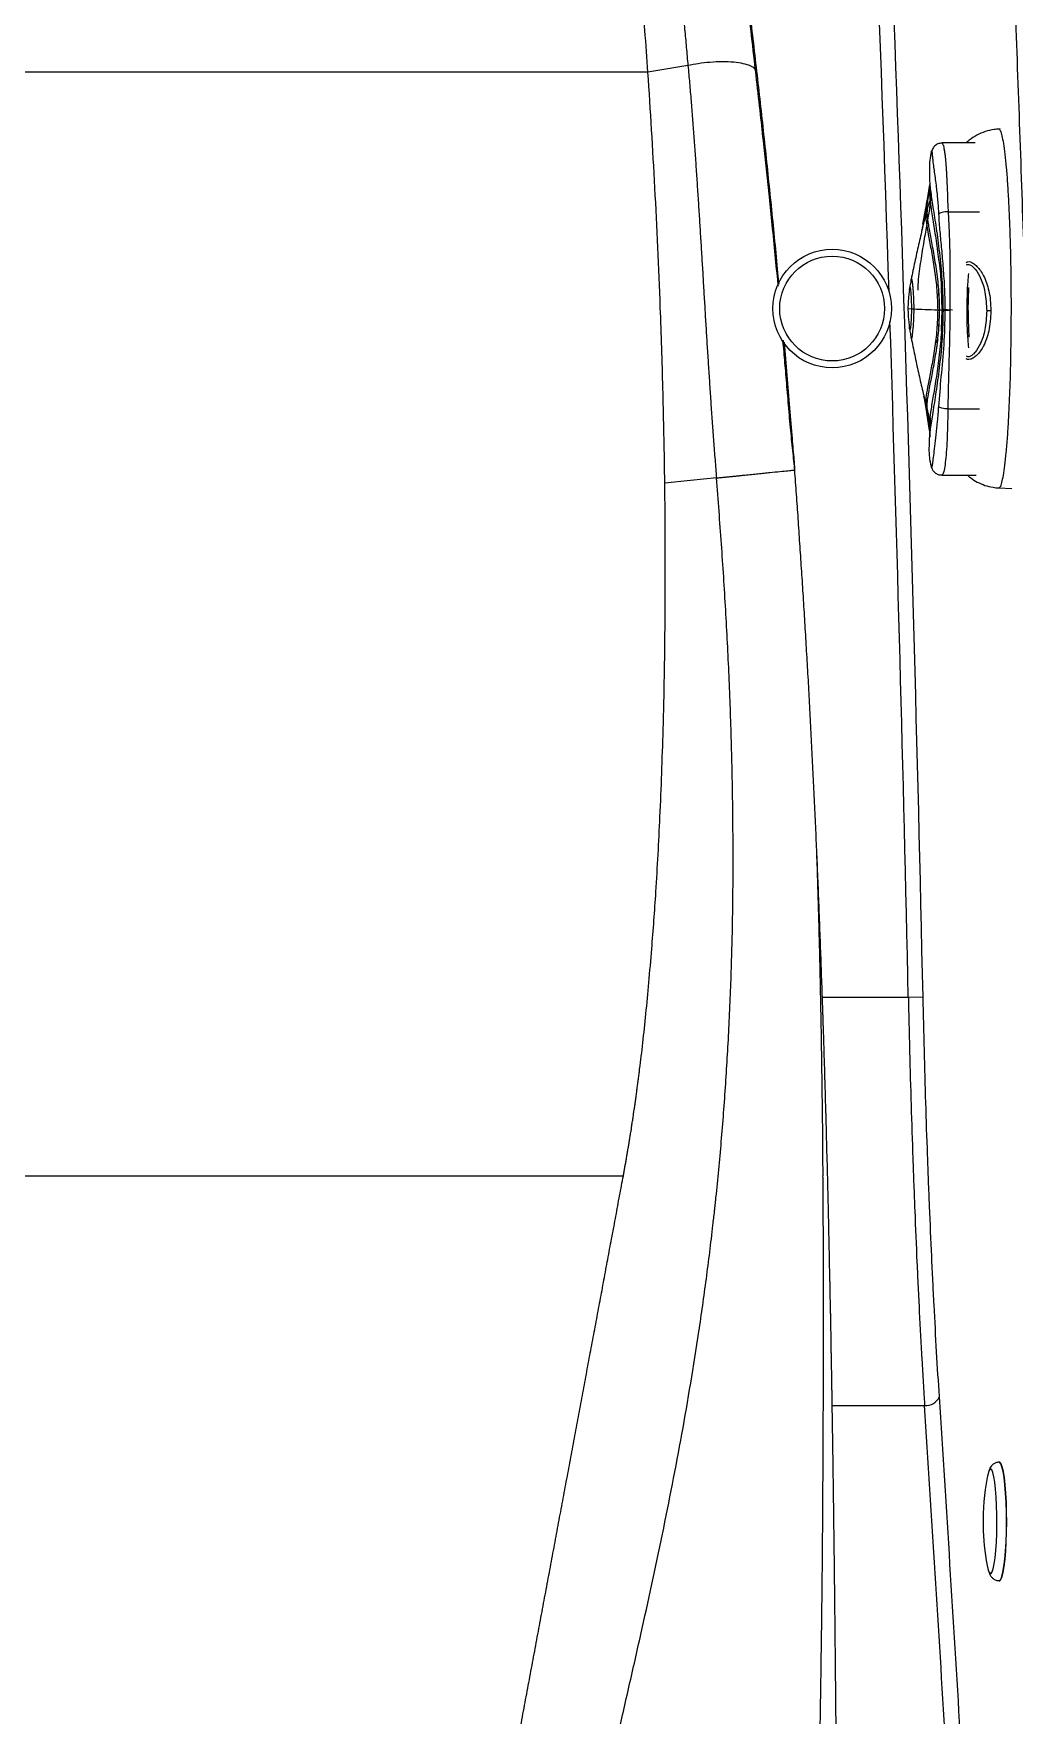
# Model space of a CAD drawing. Extents: x 527 to 611, y 788 to 934.
# Drawn here: x 596.48 to 604.76, y 851.41 to 865.59 of the extents above; entities that cross this region are included whole.
import ezdxf

# ---------------------------------------------------------------- set-up
doc = ezdxf.new("R2010")
doc.units = 0
doc.header["$MEASUREMENT"] = 0
doc.layers.add('1', color=4, linetype='Continuous')
doc.layers.add('GEOMETRY', color=3, linetype='Continuous', lineweight=25)

# ---------------------------------------------------------------- blocks, each defined once
blk = doc.blocks.new('2026_FLAIR')
at = {"layer": 'GEOMETRY'}
for p, q in [((74.937, 61.962), (74.599, 61.905)), ((77.57, 61.427), (77.559, 61.426)), ((77.361, 61.309), (77.078, 61.309)), ((76.956, 60.758), (76.947, 60.723)), ((77.132, 60.729), (77.397, 60.729)), ((77.019, 60.309), (77.021, 60.309)), ((77.052, 60.022), (77.052, 60.058)), ((77.075, 60.087), (77.081, 59.899)), ((77.081, 59.899), (77.075, 60.087)), ((77.075, 60.076), (77.076, 60.04)), ((77.076, 60.04), (77.079, 59.948)), ((77.302, 59.895), (77.307, 60.089)), ((76.796, 59.914), (76.796, 59.913)), ((76.796, 59.913), (76.822, 59.91)), ((76.822, 59.91), (76.842, 59.909)), ((77.044, 59.901), (77.058, 59.901)), ((77.058, 59.901), (77.081, 59.899)), ((77.081, 59.899), (77.075, 59.721)), ((77.076, 59.736), (77.081, 59.899)), ((77.081, 59.899), (77.089, 59.897)), ((77.105, 59.896), (77.089, 59.897)), ((77.052, 59.759), (77.052, 59.781)), ((77.075, 59.721), (77.076, 59.736)), ((77.042, 59.624), (77.034, 59.626)), ((76.945, 59.099), (76.954, 59.064)), ((77.13, 59.065), (77.396, 59.065)), ((75.838, 58.55), (75.838, 58.55)), ((77.078, 58.507), (77.368, 58.507)), ((77.559, 58.399), (77.668, 58.393)), ((76.071, 54.102), (76.796, 54.102)), ((76.796, 54.102), (76.92, 54.105)), ((76.154, 50.66), (76.933, 50.66)), ((77.565, 50.181), (77.563, 50.181)), ((77.563, 49.181), (77.565, 49.181))]:
    blk.add_line(p, q, dxfattribs=at)
at = {"layer": 'GEOMETRY', "flags": 128}
for points in [[(77.08, 59.905), (77.124, 59.903), (77.168, 59.901)], [(75.177, 58.483), (74.959, 58.461), (74.741, 58.439)], [(77.471, 50.093), (77.463, 50.062), (77.461, 50.052)], [(77.532, 49.954), (77.526, 50.011), (77.518, 50.058), (77.509, 50.093), (77.5, 50.115), (77.491, 50.123), (77.481, 50.116), (77.472, 50.096), (77.471, 50.093)], [(77.611, 49.99), (77.604, 50.052), (77.595, 50.103), (77.586, 50.142), (77.576, 50.168), (77.566, 50.18), (77.563, 50.181)], [(77.613, 49.99), (77.606, 50.052), (77.598, 50.103), (77.589, 50.142), (77.579, 50.168), (77.569, 50.18), (77.565, 50.181)], [(77.47, 49.271), (77.475, 49.256), (77.485, 49.242), (77.495, 49.241), (77.504, 49.255), (77.513, 49.282), (77.521, 49.322), (77.529, 49.374), (77.535, 49.435), (77.539, 49.505), (77.543, 49.58), (77.544, 49.658), (77.544, 49.737), (77.541, 49.814), (77.538, 49.887), (77.532, 49.954)], [(77.563, 49.181), (77.565, 49.181), (77.575, 49.191), (77.585, 49.215), (77.594, 49.252), (77.602, 49.301), (77.61, 49.362), (77.616, 49.431), (77.62, 49.508), (77.623, 49.59), (77.624, 49.674), (77.623, 49.759), (77.62, 49.841), (77.616, 49.919), (77.611, 49.99)], [(77.565, 49.181), (77.567, 49.181), (77.577, 49.191), (77.587, 49.215), (77.597, 49.252), (77.605, 49.301), (77.612, 49.362), (77.618, 49.431), (77.622, 49.508), (77.625, 49.59), (77.626, 49.674), (77.625, 49.759), (77.623, 49.841), (77.619, 49.919), (77.613, 49.99)], [(77.461, 49.31), (77.466, 49.285), (77.47, 49.271)]]:
    blk.add_lwpolyline(points, dxfattribs=at)
at = {"layer": 'GEOMETRY'}
for radius in [0.5, 0.442]:
    blk.add_circle((76.153, 59.912), radius, dxfattribs=at)
for centre, radius, start, end in [((-466.785, 42.21), 543.711, 1.88058, 2.57616), ((-466.785, 42.21), 543.835, 1.25325, 2.57616), ((-466.785, 42.21), 543.711, 1.25325, 1.85434), ((76.947, 50.779), 0.12, 263.3261, 337.8164), ((79.426, 49.681), 2, 169.3112, 181.0445), ((79.426, 49.681), 2, 181.0445, 190.6888)]:
    blk.add_arc(centre, radius, start, end, dxfattribs=at)
blk.add_ellipse((-466.785, 15.428), major_axis=(0, 545.51), ratio=0.998801, start_param=4.771821, end_param=4.777019, dxfattribs=at)
for points, knots in [([(77.846, 58.033), (77.836, 58.386), (77.825, 58.74), (77.803, 59.446), (77.792, 59.799), (77.757, 60.859), (77.683, 62.978), (77.596, 65.096), (77.47, 67.921), (77.401, 69.333), (77.253, 72.156), (77.173, 73.567), (77.088, 74.978)], [0, 0, 0, 0, 0.0625, 0.0625, 0.125, 0.125, 0.25, 0.5, 0.5, 0.75, 0.75, 1, 1, 1, 1]), ([(74.599, 61.905), (74.591, 62.023), (74.569, 62.334), (74.539, 62.719), (74.506, 63.102), (74.475, 63.455), (74.433, 63.884), (74.383, 64.359), (74.324, 64.88), (74.267, 65.343), (74.212, 65.75), (74.154, 66.159), (74.109, 66.461), (74.077, 66.662)], [0.3118286, 0.3118286, 0.3118286, 0.3118286, 0.328593, 0.3559368, 0.3676555, 0.3832805, 0.406718, 0.4301555, 0.453593, 0.484843, 0.500468, 0.516093, 0.5480144, 0.5480144, 0.5480144, 0.5480144]), ([(74.864, 66.549), (74.871, 66.509), (74.884, 66.429), (74.905, 66.3), (74.925, 66.17), (74.946, 66.04), (74.966, 65.911), (74.986, 65.781), (75.005, 65.652), (75.029, 65.496), (75.054, 65.326), (75.08, 65.154), (75.102, 65.004), (75.122, 64.866), (75.145, 64.708), (75.173, 64.51), (75.209, 64.256), (75.25, 63.955), (75.296, 63.609), (75.345, 63.235), (75.392, 62.859), (75.436, 62.505), (75.476, 62.169), (75.512, 61.854), (75.545, 61.563), (75.572, 61.313), (75.596, 61.09), (75.619, 60.873), (75.643, 60.642), (75.667, 60.399), (75.685, 60.216), (75.695, 60.118), (75.697, 60.1)], [0, 0, 0, 0, 0.051157, 0.100025, 0.143885, 0.182831, 0.216996, 0.246576, 0.271879, 0.293396, 0.323154, 0.348563, 0.369732, 0.386859, 0.404355, 0.431517, 0.464567, 0.50351, 0.54835, 0.598883, 0.648529, 0.694137, 0.735706, 0.778272, 0.815569, 0.8476, 0.87443, 0.900961, 0.930343, 0.962586, 0.99315, 1, 1, 1, 1]), ([(74.442, 66.328), (74.446, 66.301), (74.453, 66.245), (74.464, 66.16), (74.476, 66.075), (74.487, 65.989), (74.498, 65.902), (74.51, 65.814), (74.521, 65.726), (74.532, 65.636), (74.544, 65.546), (74.555, 65.455), (74.567, 65.363), (74.578, 65.271), (74.59, 65.178), (74.602, 65.083), (74.613, 64.988), (74.625, 64.892), (74.637, 64.795), (74.648, 64.698), (74.66, 64.599), (74.672, 64.5), (74.684, 64.399), (74.695, 64.298), (74.711, 64.159), (74.732, 63.981), (74.756, 63.763), (74.78, 63.541), (74.801, 63.342), (74.82, 63.168), (74.835, 63.019), (74.85, 62.869), (74.865, 62.72), (74.88, 62.57), (74.894, 62.42), (74.909, 62.268), (74.923, 62.115), (74.932, 62.013), (74.937, 61.962)], [0, 0, 0, 0, 0.020052, 0.040267, 0.060646, 0.081183, 0.10187, 0.122696, 0.143658, 0.164757, 0.185996, 0.207377, 0.228902, 0.250572, 0.27239, 0.294356, 0.316473, 0.338743, 0.361167, 0.383748, 0.406488, 0.429391, 0.452459, 0.475694, 0.4991, 0.547984, 0.597503, 0.647689, 0.698577, 0.731862, 0.765295, 0.798724, 0.832027, 0.865292, 0.898644, 0.932211, 0.966031, 1, 1, 1, 1]), ([(75.705, 60.119), (75.703, 60.14), (75.685, 60.338), (75.648, 60.714), (75.593, 61.247), (75.534, 61.782), (75.473, 62.312), (75.364, 63.203), (75.198, 64.454), (75.029, 65.528), (74.944, 66.064)], [0, 0, 0, 0, 0.010429, 0.099709, 0.189029, 0.278711, 0.368758, 0.45602, 0.728294, 1, 1, 1, 1]), ([(74.599, 61.905), (74.562, 61.905), (74.486, 61.905), (74.373, 61.905), (74.258, 61.905), (74.142, 61.905), (74.025, 61.905), (73.908, 61.905), (73.789, 61.905), (73.669, 61.905), (73.548, 61.905), (73.425, 61.905), (73.302, 61.905), (73.178, 61.905), (73.052, 61.905), (72.926, 61.905), (72.798, 61.905), (72.67, 61.905), (72.54, 61.905), (72.409, 61.905), (72.278, 61.905), (72.145, 61.905), (72.011, 61.905), (71.725, 61.905), (71.264, 61.905), (70.602, 61.905), (69.869, 61.905), (68.963, 61.905), (67.76, 61.905), (66.271, 61.905), (64.786, 61.905), (63.495, 61.905), (62.161, 61.905), (60.684, 61.905), (59.144, 61.905), (57.945, 61.905), (57.038, 61.905), (56.321, 61.905), (55.652, 61.905), (55.143, 61.905), (54.777, 61.905), (54.539, 61.905), (54.304, 61.905), (54.071, 61.905), (53.842, 61.905), (53.615, 61.905), (53.39, 61.905), (53.169, 61.905), (52.95, 61.905), (52.734, 61.905), (52.52, 61.905), (52.379, 61.905), (52.309, 61.905)], [0, 0, 0, 0, 0.005258, 0.010558, 0.015902, 0.021288, 0.026717, 0.032189, 0.037704, 0.043262, 0.048862, 0.054505, 0.060191, 0.06592, 0.071691, 0.077505, 0.083361, 0.089259, 0.0952, 0.101184, 0.107209, 0.113277, 0.119386, 0.125538, 0.152322, 0.182201, 0.215167, 0.251202, 0.303839, 0.375744, 0.448709, 0.499888, 0.545964, 0.624595, 0.694963, 0.750248, 0.784509, 0.816751, 0.84697, 0.875163, 0.886126, 0.896987, 0.907747, 0.918406, 0.928963, 0.939417, 0.94977, 0.960021, 0.970169, 0.980215, 0.990159, 1, 1, 1, 1]), ([(74.741, 58.439), (74.741, 58.477), (74.737, 58.745), (74.727, 59.24), (74.701, 60.035), (74.661, 60.926), (74.621, 61.583), (74.599, 61.905)], [0.5480144, 0.5480144, 0.5480144, 0.5480144, 0.553295, 0.584545, 0.615795, 0.66267, 0.7084056, 0.7084056, 0.7084056, 0.7084056]), ([(75.501, 61.93), (75.5, 61.932), (75.495, 61.943), (75.464, 61.961), (75.407, 61.979), (75.325, 61.991), (75.228, 61.995), (75.125, 61.99), (75.026, 61.979), (74.966, 61.967), (74.937, 61.962)], [0, 0, 0, 0, 0.034105, 0.167483, 0.309343, 0.455858, 0.602374, 0.744234, 0.877611, 1, 1, 1, 1]), ([(74.937, 61.962), (74.939, 61.937), (74.944, 61.888), (74.95, 61.814), (74.957, 61.74), (74.963, 61.665), (74.969, 61.591), (74.975, 61.516), (74.98, 61.442), (74.986, 61.367), (74.991, 61.293), (74.997, 61.218), (75.002, 61.143), (75.007, 61.068), (75.012, 60.993), (75.017, 60.918), (75.022, 60.843), (75.027, 60.767), (75.032, 60.692), (75.036, 60.617), (75.041, 60.541), (75.046, 60.466), (75.05, 60.39), (75.055, 60.315), (75.06, 60.239), (75.064, 60.163), (75.069, 60.087), (75.073, 60.011), (75.078, 59.935), (75.082, 59.859), (75.087, 59.783), (75.092, 59.707), (75.096, 59.631), (75.101, 59.555), (75.106, 59.478), (75.111, 59.402), (75.116, 59.326), (75.121, 59.249), (75.126, 59.173), (75.131, 59.096), (75.137, 59.02), (75.142, 58.943), (75.148, 58.867), (75.153, 58.79), (75.159, 58.713), (75.165, 58.637), (75.171, 58.56), (75.175, 58.509), (75.177, 58.483)], [0, 0, 0, 0, 0.021763, 0.043526, 0.065286, 0.087046, 0.108803, 0.130559, 0.152313, 0.174065, 0.195815, 0.217562, 0.239308, 0.26105, 0.282791, 0.304529, 0.326264, 0.347997, 0.369728, 0.391457, 0.413185, 0.434911, 0.456637, 0.478362, 0.500088, 0.521813, 0.543539, 0.565264, 0.586991, 0.608717, 0.630444, 0.652171, 0.673899, 0.695627, 0.717356, 0.739086, 0.760817, 0.782551, 0.804286, 0.826023, 0.847762, 0.869503, 0.891246, 0.912992, 0.93474, 0.95649, 0.978243, 1, 1, 1, 1]), ([(77.665, 59.891), (77.665, 59.957), (77.665, 60.09), (77.662, 60.285), (77.658, 60.474), (77.652, 60.653), (77.644, 60.82), (77.635, 60.971), (77.625, 61.104), (77.614, 61.217), (77.601, 61.307), (77.588, 61.374), (77.575, 61.413), (77.565, 61.43), (77.56, 61.425), (77.559, 61.425)], [0, 0, 0, 0, 0.082403, 0.164806, 0.247209, 0.329612, 0.412015, 0.494418, 0.576821, 0.659223, 0.741626, 0.824029, 0.906432, 0.988835, 1, 1, 1, 1]), ([(77.087, 61.307), (77.076, 61.307), (77.053, 61.306), (77.023, 61.29), (77.001, 61.265), (76.995, 61.245), (76.992, 61.235)], [0, 0, 0, 0, 0.248857, 0.508323, 0.762909, 1, 1, 1, 1]), ([(77.078, 61.309), (77.078, 61.309), (77.08, 61.309), (77.083, 61.306), (77.088, 61.298), (77.092, 61.285), (77.097, 61.263), (77.102, 61.232), (77.106, 61.197), (77.11, 61.163), (77.112, 61.133), (77.114, 61.107), (77.116, 61.08), (77.118, 61.05), (77.119, 61.023), (77.12, 61.004), (77.121, 60.978), (77.123, 60.937), (77.126, 60.87), (77.128, 60.8), (77.131, 60.751), (77.132, 60.729)], [0, 0, 0, 0, 0.01336, 0.072544, 0.133025, 0.187942, 0.266522, 0.347144, 0.422569, 0.478358, 0.526612, 0.567331, 0.595776, 0.641338, 0.687531, 0.702528, 0.712124, 0.780476, 0.849418, 0.934761, 1, 1, 1, 1]), ([(77.559, 61.426), (77.546, 61.425), (77.507, 61.422), (77.443, 61.407), (77.373, 61.376), (77.319, 61.342), (77.293, 61.317), (77.284, 61.309)], [0, 0, 0, 0, 0.129019, 0.380055, 0.632621, 0.882993, 1, 1, 1, 1]), ([(76.991, 61.236), (76.99, 61.231), (76.98, 61.196), (76.97, 61.11), (76.974, 61.026), (76.977, 60.966)], [0, 0, 0, 0, 0.0519726, 0.3207299, 1, 1, 1, 1]), ([(77, 61.257), (77, 61.257), (76.994, 61.25), (76.992, 61.242), (76.99, 61.233)], [0, 0, 0, 0, 0.036959, 1, 1, 1, 1]), ([(76.991, 61.236), (76.992, 61.241), (76.993, 61.247), (76.993, 61.241), (76.994, 61.241)], [0, 0, 0, 0, 0.8433696, 1, 1, 1, 1]), ([(76.994, 61.241), (76.994, 61.237), (76.996, 61.231), (76.998, 61.203), (77.001, 61.169), (77.007, 61.122), (77.015, 61.065), (77.023, 61.004), (77.031, 60.942), (77.038, 60.883), (77.043, 60.826), (77.048, 60.769), (77.05, 60.728), (77.051, 60.709)], [0, 0, 0, 0, 0.1289156, 0.2167045, 0.31746, 0.4312935, 0.535257, 0.6334733, 0.7270791, 0.7999995, 0.8666047, 0.9357323, 1, 1, 1, 1]), ([(76.976, 61.058), (76.975, 61.058), (76.973, 61.055), (76.973, 61.012), (76.978, 60.952), (76.987, 60.875), (77.006, 60.75), (77.035, 60.567), (77.062, 60.358), (77.084, 60.132), (77.087, 59.975), (77.089, 59.897)], [0, 0, 0, 0, 0.082336, 0.210103, 0.27302, 0.335754, 0.462439, 0.592724, 0.726599, 0.862845, 1, 1, 1, 1]), ([(76.878, 60.067), (76.878, 60.083), (76.881, 60.162), (76.9, 60.297), (76.926, 60.465), (76.954, 60.614), (76.976, 60.739), (76.987, 60.835), (76.986, 60.897), (76.981, 60.924), (76.976, 60.915), (76.974, 60.868), (76.984, 60.777), (77.005, 60.646), (77.031, 60.486), (77.055, 60.302), (77.072, 60.163), (77.074, 60.086), (77.075, 60.076)], [0, 0, 0, 0, 0.016338, 0.08399, 0.153716, 0.225001, 0.297031, 0.369185, 0.441055, 0.511907, 0.580969, 0.647944, 0.71361, 0.779991, 0.848351, 0.918679, 0.990303, 1, 1, 1, 1]), ([(76.919, 60.625), (76.919, 60.627), (76.93, 60.696), (76.956, 60.816), (76.97, 60.912), (76.977, 60.96)], [0, 0, 0, 0, 0.019128, 0.516336, 1, 1, 1, 1]), ([(76.979, 60.971), (76.978, 60.969), (76.978, 60.959), (76.974, 60.931), (76.967, 60.889), (76.958, 60.838), (76.946, 60.775), (76.937, 60.724), (76.931, 60.691), (76.93, 60.689)], [0, 0, 0, 0, 0.044831, 0.254923, 0.420471, 0.571872, 0.759305, 0.982839, 1, 1, 1, 1]), ([(76.941, 60.697), (76.942, 60.702), (76.952, 60.764), (76.968, 60.855), (76.979, 60.942), (76.979, 60.968), (76.979, 60.971)], [0, 0, 0, 0, 0.035553, 0.489738, 0.944676, 1, 1, 1, 1]), ([(76.948, 60.726), (76.937, 60.682), (76.916, 60.597), (76.883, 60.453), (76.85, 60.307), (76.83, 60.208), (76.82, 60.16)], [0, 0, 0, 0, 0.265724, 0.520193, 0.764339, 1, 1, 1, 1]), ([(76.947, 60.723), (76.946, 60.712), (76.942, 60.692), (76.95, 60.616), (76.969, 60.51), (76.994, 60.379), (77.019, 60.23), (77.039, 60.069), (77.042, 59.957), (77.044, 59.901)], [0, 0, 0, 0, 0.137938, 0.274035, 0.411775, 0.553993, 0.700545, 0.849813, 1, 1, 1, 1]), ([(76.956, 60.757), (76.955, 60.747), (76.951, 60.725), (76.959, 60.648), (76.979, 60.537), (77.005, 60.4), (77.031, 60.245), (77.053, 60.076), (77.056, 59.96), (77.058, 59.901)], [0, 0, 0, 0, 0.132357, 0.26929, 0.407886, 0.551018, 0.698537, 0.848803, 1, 1, 1, 1]), ([(76.958, 60.761), (76.958, 60.761), (76.957, 60.762), (76.956, 60.758), (76.956, 60.757)], [0, 0, 0, 0, 0.808676, 1, 1, 1, 1]), ([(76.984, 60.833), (76.984, 60.833), (76.983, 60.836), (76.979, 60.827), (76.97, 60.806), (76.962, 60.777), (76.957, 60.762)], [0, 0, 0, 0, 0.013596, 0.313089, 0.64371, 1, 1, 1, 1]), ([(77.132, 60.729), (77.123, 60.729), (77.105, 60.727), (77.081, 60.723), (77.061, 60.716), (77.054, 60.711), (77.051, 60.709)], [0, 0, 0, 0, 0.242967, 0.500102, 0.757182, 1, 1, 1, 1]), ([(77.132, 60.729), (77.134, 60.677), (77.14, 60.577), (77.145, 60.424), (77.146, 60.295), (77.147, 60.178), (77.147, 60.077), (77.146, 59.979), (77.146, 59.92), (77.146, 59.895)], [0, 0, 0, 0, 0.191656, 0.36945, 0.555654, 0.651855, 0.788843, 0.913317, 1, 1, 1, 1]), ([(76.93, 60.689), (76.925, 60.657), (76.917, 60.617), (76.91, 60.572), (76.908, 60.563)], [0, 0, 0, 0, 0.794202, 1, 1, 1, 1]), ([(77.051, 60.709), (77.054, 60.659), (77.061, 60.561), (77.076, 60.41), (77.09, 60.249), (77.102, 60.076), (77.104, 59.956), (77.105, 59.896)], [0, 0, 0, 0, 0.185036, 0.370733, 0.566093, 0.781093, 1, 1, 1, 1]), ([(77.285, 60.302), (77.289, 60.304), (77.3, 60.31), (77.321, 60.307), (77.347, 60.293), (77.376, 60.268), (77.405, 60.233), (77.433, 60.186), (77.457, 60.129), (77.477, 60.06), (77.49, 59.98), (77.491, 59.922), (77.492, 59.892)], [0, 0, 0, 0, 0.039861, 0.108093, 0.183872, 0.26871, 0.365475, 0.4662, 0.583751, 0.705196, 0.844312, 1, 1, 1, 1]), ([(76.82, 60.161), (76.817, 60.146), (76.812, 60.117), (76.807, 60.086), (76.805, 60.07)], [0, 0, 0, 0, 0.516953, 1, 1, 1, 1]), ([(76.82, 60.156), (76.821, 60.161), (76.822, 60.17), (76.824, 60.165), (76.826, 60.153), (76.829, 60.13), (76.834, 60.085), (76.84, 60.011), (76.841, 59.943), (76.842, 59.909)], [0, 0, 0, 0, 0.125275, 0.235115, 0.342524, 0.448425, 0.555146, 0.774506, 1, 1, 1, 1]), ([(77.286, 60.281), (77.29, 60.283), (77.299, 60.287), (77.317, 60.282), (77.339, 60.268), (77.371, 60.234), (77.412, 60.164), (77.45, 60.042), (77.454, 59.946), (77.457, 59.892)], [0, 0, 0, 0, 0.038472, 0.102003, 0.174813, 0.257501, 0.453297, 0.696133, 1, 1, 1, 1]), ([(77.303, 60.208), (77.301, 60.186), (77.291, 60.083), (77.29, 59.978), (77.29, 59.895)], [0, 0, 0, 0, 0.214142, 1, 1, 1, 1]), ([(76.805, 60.07), (76.803, 60.055), (76.799, 60.028), (76.796, 59.984), (76.793, 59.946), (76.793, 59.924), (76.793, 59.914)], [0, 0, 0, 0, 0.316429, 0.584139, 0.808617, 1, 1, 1, 1]), ([(76.805, 60.071), (76.805, 60.072), (76.807, 60.086), (76.809, 60.09), (76.811, 60.088), (76.813, 60.079), (76.815, 60.063), (76.818, 60.032), (76.821, 59.981), (76.822, 59.934), (76.822, 59.91)], [0, 0, 0, 0, 0.017519, 0.217751, 0.315971, 0.412142, 0.50704, 0.602631, 0.798748, 1, 1, 1, 1]), ([(76.793, 59.914), (76.793, 59.904), (76.793, 59.882), (76.795, 59.844), (76.799, 59.798), (76.803, 59.769), (76.805, 59.754)], [0, 0, 0, 0, 0.1835954, 0.4035428, 0.6728556, 1, 1, 1, 1]), ([(76.822, 59.91), (76.822, 59.887), (76.821, 59.84), (76.818, 59.79), (76.815, 59.76), (76.813, 59.745), (76.811, 59.736), (76.808, 59.736), (76.806, 59.74), (76.805, 59.755), (76.805, 59.756)], [0, 0, 0, 0, 0.201111, 0.39709, 0.492615, 0.587446, 0.68355, 0.781702, 0.981793, 1, 1, 1, 1]), ([(76.842, 59.909), (76.841, 59.875), (76.84, 59.808), (76.833, 59.734), (76.828, 59.691), (76.826, 59.669), (76.824, 59.658), (76.822, 59.655), (76.821, 59.664), (76.82, 59.668)], [0, 0, 0, 0, 0.231822, 0.457337, 0.567054, 0.675927, 0.786349, 0.899273, 1, 1, 1, 1]), ([(77.044, 59.901), (77.042, 59.846), (77.039, 59.734), (77.018, 59.574), (76.993, 59.427), (76.968, 59.299), (76.948, 59.196), (76.941, 59.126), (76.944, 59.109), (76.945, 59.101)], [0, 0, 0, 0, 0.152138, 0.3033438, 0.4517996, 0.5958648, 0.7353932, 0.8732585, 1, 1, 1, 1]), ([(77.058, 59.901), (77.056, 59.843), (77.052, 59.726), (77.031, 59.559), (77.004, 59.405), (76.978, 59.271), (76.957, 59.164), (76.95, 59.092), (76.953, 59.074), (76.954, 59.066)], [0, 0, 0, 0, 0.152882, 0.304822, 0.453986, 0.598713, 0.738853, 0.877312, 1, 1, 1, 1]), ([(77.089, 59.897), (77.087, 59.819), (77.084, 59.662), (77.061, 59.438), (77.033, 59.232), (77.005, 59.052), (76.985, 58.931), (76.976, 58.858), (76.971, 58.801), (76.97, 58.763), (76.973, 58.764), (76.973, 58.764)], [0, 0, 0, 0, 0.138555, 0.27619, 0.411432, 0.543047, 0.671024, 0.734398, 0.797958, 0.927028, 1, 1, 1, 1]), ([(77.08, 59.87), (77.079, 59.811), (77.075, 59.684), (77.055, 59.497), (77.03, 59.316), (77.003, 59.159), (76.982, 59.032), (76.972, 58.946), (76.974, 58.904), (76.979, 58.901), (76.985, 58.929), (76.984, 58.972), (76.983, 58.991)], [0, 0, 0, 0, 0.093062, 0.200437, 0.305871, 0.408352, 0.507867, 0.606311, 0.706717, 0.810252, 0.916469, 1, 1, 1, 1]), ([(77.105, 59.896), (77.103, 59.799), (77.098, 59.61), (77.071, 59.34), (77.057, 59.17), (77.05, 59.087)], [0, 0, 0, 0, 0.348997, 0.681232, 1, 1, 1, 1]), ([(77.146, 59.895), (77.141, 59.895), (77.132, 59.895), (77.119, 59.895), (77.109, 59.895), (77.106, 59.896), (77.105, 59.896)], [0, 0, 0, 0, 0.242182, 0.500229, 0.75815, 1, 1, 1, 1]), ([(77.146, 59.895), (77.146, 59.842), (77.145, 59.729), (77.141, 59.554), (77.136, 59.378), (77.132, 59.214), (77.13, 59.113), (77.13, 59.065)], [0, 0, 0, 0, 0.187545, 0.402096, 0.623859, 0.821517, 1, 1, 1, 1]), ([(77.492, 59.892), (77.489, 59.835), (77.484, 59.73), (77.437, 59.601), (77.387, 59.528), (77.347, 59.496), (77.32, 59.483), (77.299, 59.48), (77.288, 59.487), (77.284, 59.489)], [0, 0, 0, 0, 0.294477, 0.533037, 0.730136, 0.81528, 0.891491, 0.960136, 1, 1, 1, 1]), ([(77.457, 59.892), (77.454, 59.839), (77.449, 59.743), (77.411, 59.622), (77.37, 59.553), (77.338, 59.521), (77.316, 59.508), (77.299, 59.504), (77.289, 59.508), (77.286, 59.51)], [0, 0, 0, 0, 0.304287, 0.548013, 0.744177, 0.826317, 0.897799, 0.960018, 1, 1, 1, 1]), ([(77.29, 59.895), (77.29, 59.813), (77.29, 59.707), (77.301, 59.605), (77.303, 59.582)], [0, 0, 0, 0, 0.785727, 1, 1, 1, 1]), ([(77.29, 59.895), (77.291, 59.895), (77.294, 59.895), (77.298, 59.895), (77.301, 59.895), (77.303, 59.895), (77.304, 59.895), (77.305, 59.895), (77.304, 59.895), (77.302, 59.895), (77.302, 59.895)], [0, 0, 0, 0, 0.130778, 0.25841, 0.377853, 0.49416, 0.613073, 0.740084, 0.870843, 1, 1, 1, 1]), ([(77.31, 59.671), (77.309, 59.678), (77.304, 59.752), (77.304, 59.828), (77.304, 59.895)], [0, 0, 0, 0, 0.096646, 1, 1, 1, 1]), ([(77.492, 59.892), (77.485, 59.892), (77.471, 59.892), (77.462, 59.892), (77.457, 59.892)], [0, 0, 0, 0, 0.5, 1, 1, 1, 1]), ([(77.558, 58.399), (77.563, 58.401), (77.572, 58.404), (77.585, 58.441), (77.598, 58.502), (77.611, 58.587), (77.623, 58.695), (77.633, 58.824), (77.642, 58.972), (77.65, 59.135), (77.657, 59.312), (77.661, 59.499), (77.664, 59.693), (77.665, 59.825), (77.665, 59.891)], [0, 0, 0, 0, 0.080878, 0.164434, 0.247991, 0.331548, 0.415104, 0.498661, 0.582217, 0.665774, 0.74933, 0.832887, 0.916443, 1, 1, 1, 1]), ([(76.804, 59.758), (76.807, 59.742), (76.811, 59.71), (76.817, 59.679), (76.82, 59.664)], [0, 0, 0, 0, 0.487627, 1, 1, 1, 1]), ([(75.837, 58.561), (75.831, 58.619), (75.819, 58.741), (75.798, 58.94), (75.781, 59.149), (75.764, 59.352), (75.75, 59.518), (75.742, 59.612), (75.739, 59.645)], [0, 0, 0, 0, 0.167159, 0.347877, 0.544534, 0.737994, 0.910201, 1, 1, 1, 1]), ([(75.74, 59.643), (75.74, 59.639), (75.745, 59.588), (75.753, 59.501), (75.765, 59.378), (75.775, 59.262), (75.785, 59.15), (75.795, 59.042), (75.804, 58.938), (75.813, 58.839), (75.821, 58.743), (75.829, 58.654), (75.833, 58.602), (75.835, 58.577)], [0, 0, 0, 0, 0.003721, 0.058875, 0.121786, 0.19403, 0.276653, 0.370354, 0.475611, 0.59276, 0.722045, 0.863648, 1, 1, 1, 1]), ([(75.838, 58.55), (75.824, 58.724), (75.797, 59.084), (75.766, 59.443), (75.75, 59.628)], [0, 0, 0, 0, 0.484429, 1, 1, 1, 1]), ([(76.82, 59.664), (76.83, 59.616), (76.85, 59.517), (76.881, 59.371), (76.914, 59.228), (76.935, 59.14), (76.946, 59.096)], [0, 0, 0, 0, 0.237486, 0.482421, 0.736327, 1, 1, 1, 1]), ([(77.033, 59.638), (77.034, 59.638), (77.034, 59.64), (77.037, 59.642), (77.04, 59.644), (77.045, 59.646), (77.048, 59.646), (77.049, 59.647)], [0, 0, 0, 0, 0.082047, 0.2914488, 0.5142474, 0.7504342, 1, 1, 1, 1]), ([(76.975, 58.884), (76.968, 58.932), (76.956, 59.017), (76.936, 59.125), (76.928, 59.172)], [0, 0, 0, 0, 0.570546, 1, 1, 1, 1]), ([(76.978, 58.838), (76.978, 58.85), (76.978, 58.885), (76.97, 58.964), (76.957, 59.042), (76.953, 59.069)], [0, 0, 0, 0, 0.237651, 0.732915, 1, 1, 1, 1]), ([(76.954, 59.066), (76.954, 59.064), (76.955, 59.06), (76.955, 59.061), (76.955, 59.061)], [0, 0, 0, 0, 0.6622847, 1, 1, 1, 1]), ([(76.955, 59.06), (76.957, 59.054), (76.959, 59.044), (76.962, 59.028), (76.965, 59.013), (76.969, 58.995), (76.972, 58.977), (76.975, 58.966), (76.977, 58.966), (76.977, 58.966)], [0, 0, 0, 0, 0.080653, 0.155964, 0.231166, 0.311912, 0.507764, 0.770492, 1, 1, 1, 1]), ([(77.05, 59.087), (77.047, 59.044), (77.04, 58.958), (77.029, 58.845), (77.017, 58.747), (77.007, 58.668), (77, 58.611), (76.996, 58.577), (76.993, 58.574), (76.992, 58.573)], [0, 0, 0, 0, 0.145473, 0.291232, 0.437541, 0.584609, 0.731677, 0.877978, 1, 1, 1, 1]), ([(77.13, 59.065), (77.121, 59.065), (77.103, 59.066), (77.079, 59.07), (77.06, 59.078), (77.053, 59.084), (77.05, 59.087)], [0, 0, 0, 0, 0.244901, 0.502443, 0.760722, 1, 1, 1, 1]), ([(77.13, 59.065), (77.129, 59.019), (77.127, 58.927), (77.123, 58.803), (77.116, 58.696), (77.108, 58.608), (77.098, 58.547), (77.089, 58.514), (77.083, 58.512), (77.081, 58.512)], [0, 0, 0, 0, 0.151851, 0.304526, 0.458027, 0.612356, 0.772348, 0.929757, 1, 1, 1, 1]), ([(76.974, 58.895), (76.974, 58.895), (76.976, 58.877), (76.978, 58.85), (76.979, 58.838), (76.979, 58.832)], [0, 0, 0, 0, 0.00024, 0.508949, 1, 1, 1, 1]), ([(76.974, 58.837), (76.971, 58.783), (76.967, 58.706), (76.977, 58.622), (76.987, 58.588), (76.989, 58.581)], [0, 0, 0, 0, 0.669639, 0.936601, 1, 1, 1, 1]), ([(73.384, 42.723), (73.387, 42.746), (73.392, 42.791), (73.404, 42.882), (73.424, 43.042), (73.466, 43.362), (73.533, 43.823), (73.621, 44.374), (73.716, 44.919), (73.817, 45.451), (73.922, 45.967), (74.028, 46.465), (74.134, 46.945), (74.239, 47.409), (74.342, 47.859), (74.442, 48.297), (74.572, 48.87), (74.724, 49.573), (74.889, 50.415), (75.009, 51.133), (75.093, 51.725), (75.133, 52.046), (75.154, 52.239), (75.16, 52.287), (75.164, 52.321), (75.165, 52.337), (75.166, 52.347), (75.167, 52.354), (75.168, 52.362), (75.169, 52.371), (75.171, 52.388), (75.18, 52.481), (75.205, 52.725), (75.239, 53.124), (75.272, 53.617), (75.297, 54.123), (75.313, 54.642), (75.319, 55.172), (75.316, 55.712), (75.305, 56.26), (75.285, 56.813), (75.256, 57.37), (75.221, 57.927), (75.192, 58.298), (75.177, 58.483)], [0, 0, 0, 0, 0.003906, 0.007812, 0.015625, 0.03125, 0.0625, 0.09375, 0.125, 0.15625, 0.1875, 0.21875, 0.25, 0.28125, 0.3125, 0.34375, 0.375, 0.4375, 0.5, 0.5625, 0.59375, 0.625, 0.628906, 0.632812, 0.634766, 0.635742, 0.63623, 0.636719, 0.637207, 0.637695, 0.638672, 0.640625, 0.65625, 0.6875, 0.71875, 0.75, 0.78125, 0.8125, 0.84375, 0.875, 0.90625, 0.9375, 0.96875, 1, 1, 1, 1]), ([(75.177, 58.483), (75.182, 58.483), (75.191, 58.484), (75.205, 58.486), (75.219, 58.487), (75.234, 58.489), (75.248, 58.49), (75.262, 58.492), (75.276, 58.493), (75.29, 58.495), (75.305, 58.496), (75.319, 58.497), (75.333, 58.499), (75.347, 58.5), (75.361, 58.502), (75.375, 58.503), (75.389, 58.505), (75.403, 58.506), (75.431, 58.509), (75.473, 58.513), (75.528, 58.519), (75.58, 58.524), (75.645, 58.531), (75.717, 58.538), (75.773, 58.544), (75.805, 58.547), (75.818, 58.548), (75.824, 58.549), (75.827, 58.549), (75.831, 58.55), (75.834, 58.55), (75.837, 58.55), (75.837, 58.55), (75.838, 58.55)], [0, 0, 0, 0, 0.015561, 0.031049, 0.046469, 0.061827, 0.077129, 0.092374, 0.107559, 0.122681, 0.137737, 0.152729, 0.167662, 0.182541, 0.19737, 0.212153, 0.226896, 0.241604, 0.256281, 0.31663, 0.377205, 0.438292, 0.499903, 0.619881, 0.743336, 0.806546, 0.868633, 0.877156, 0.890872, 0.909847, 0.934197, 0.96413, 1, 1, 1, 1]), ([(75.835, 58.577), (75.836, 58.573), (75.836, 58.568), (75.837, 58.563), (75.837, 58.561)], [0, 0, 0, 0, 0.677376, 1, 1, 1, 1]), ([(76.071, 54.102), (76.068, 54.182), (76.063, 54.341), (76.054, 54.58), (76.045, 54.816), (76.036, 55.051), (76.026, 55.284), (76.016, 55.514), (76.005, 55.743), (75.994, 55.97), (75.983, 56.196), (75.972, 56.419), (75.96, 56.641), (75.948, 56.86), (75.935, 57.078), (75.922, 57.294), (75.909, 57.508), (75.895, 57.72), (75.881, 57.93), (75.867, 58.139), (75.853, 58.345), (75.843, 58.482), (75.838, 58.55)], [0, 0, 0, 0, 0.0539552, 0.1074929, 0.1606134, 0.2133168, 0.2656033, 0.317473, 0.3689262, 0.419963, 0.4705836, 0.5207882, 0.570577, 0.6199502, 0.668908, 0.7174506, 0.7655783, 0.8132912, 0.8605896, 0.9074737, 0.9539437, 1, 1, 1, 1]), ([(76.992, 58.573), (76.992, 58.572), (76.991, 58.57), (76.99, 58.576), (76.989, 58.581)], [0, 0, 0, 0, 0.219491, 1, 1, 1, 1]), ([(76.992, 58.572), (76.995, 58.563), (77.002, 58.544), (77.025, 58.523), (77.052, 58.509), (77.071, 58.509), (77.08, 58.509)], [0, 0, 0, 0, 0.252061, 0.51924, 0.788969, 1, 1, 1, 1]), ([(77.295, 58.507), (77.303, 58.5), (77.328, 58.477), (77.377, 58.447), (77.442, 58.419), (77.503, 58.404), (77.543, 58.4), (77.559, 58.399)], [0, 0, 0, 0, 0.113947, 0.352487, 0.593937, 0.834426, 1, 1, 1, 1]), ([(74.392, 52.597), (74.394, 52.608), (74.398, 52.63), (74.404, 52.664), (74.41, 52.698), (74.416, 52.732), (74.422, 52.767), (74.428, 52.802), (74.434, 52.837), (74.44, 52.873), (74.446, 52.909), (74.452, 52.945), (74.458, 52.982), (74.463, 53.019), (74.469, 53.057), (74.475, 53.095), (74.48, 53.133), (74.486, 53.172), (74.492, 53.211), (74.497, 53.251), (74.503, 53.291), (74.508, 53.331), (74.513, 53.372), (74.519, 53.413), (74.524, 53.454), (74.537, 53.555), (74.557, 53.722), (74.583, 53.966), (74.608, 54.23), (74.637, 54.571), (74.671, 55.034), (74.704, 55.651), (74.726, 56.263), (74.74, 56.852), (74.746, 57.418), (74.746, 57.876), (74.744, 58.184), (74.743, 58.311), (74.742, 58.396), (74.741, 58.439)], [0, 0, 0, 0, 0.007655, 0.015326, 0.023012, 0.030713, 0.038432, 0.046166, 0.053917, 0.061686, 0.069472, 0.077275, 0.085097, 0.092936, 0.100795, 0.108672, 0.116568, 0.124484, 0.13242, 0.140376, 0.148353, 0.15635, 0.164368, 0.172408, 0.18047, 0.188554, 0.23093, 0.275701, 0.322902, 0.372575, 0.453639, 0.557355, 0.674811, 0.746197, 0.835618, 0.94051, 0.960326, 0.980156, 1, 1, 1, 1]), ([(76.077, 52.596), (76.076, 52.683), (76.075, 52.858), (76.072, 53.17), (76.067, 53.518), (76.061, 53.906), (76.053, 54.318), (76.041, 54.777), (76.031, 55.128), (76.024, 55.319), (76.023, 55.336)], [0, 0, 0, 0, 0.099314, 0.198627, 0.354692, 0.494031, 0.633365, 0.80844, 0.9835, 1, 1, 1, 1]), ([(76.154, 50.66), (76.154, 50.673), (76.154, 50.697), (76.153, 50.735), (76.152, 50.772), (76.152, 50.81), (76.151, 50.848), (76.151, 50.885), (76.15, 50.923), (76.149, 50.962), (76.149, 51), (76.148, 51.038), (76.147, 51.077), (76.146, 51.116), (76.146, 51.154), (76.145, 51.193), (76.144, 51.232), (76.144, 51.271), (76.143, 51.311), (76.142, 51.35), (76.141, 51.389), (76.141, 51.429), (76.14, 51.469), (76.139, 51.508), (76.138, 51.548), (76.137, 51.588), (76.137, 51.628), (76.136, 51.668), (76.135, 51.709), (76.134, 51.749), (76.133, 51.789), (76.132, 51.83), (76.132, 51.87), (76.131, 51.911), (76.13, 51.952), (76.129, 51.992), (76.128, 52.033), (76.127, 52.074), (76.126, 52.115), (76.125, 52.156), (76.124, 52.197), (76.124, 52.238), (76.123, 52.279), (76.122, 52.32), (76.121, 52.362), (76.12, 52.403), (76.119, 52.444), (76.118, 52.485), (76.117, 52.527), (76.116, 52.568), (76.115, 52.61), (76.114, 52.651), (76.113, 52.693), (76.112, 52.734), (76.11, 52.776), (76.109, 52.817), (76.108, 52.859), (76.107, 52.9), (76.106, 52.942), (76.105, 52.984), (76.104, 53.025), (76.103, 53.067), (76.102, 53.108), (76.1, 53.15), (76.099, 53.192), (76.098, 53.233), (76.097, 53.275), (76.096, 53.316), (76.095, 53.358), (76.093, 53.399), (76.092, 53.441), (76.091, 53.483), (76.09, 53.524), (76.088, 53.565), (76.087, 53.607), (76.086, 53.648), (76.085, 53.69), (76.083, 53.731), (76.082, 53.772), (76.081, 53.814), (76.079, 53.855), (76.078, 53.896), (76.077, 53.937), (76.075, 53.979), (76.074, 54.02), (76.072, 54.061), (76.072, 54.088), (76.071, 54.102)], [0, 0, 0, 0, 0.012339, 0.024664, 0.036976, 0.049274, 0.061558, 0.073829, 0.086086, 0.098329, 0.110559, 0.122775, 0.134977, 0.147166, 0.159341, 0.171502, 0.183649, 0.195783, 0.207903, 0.22001, 0.232103, 0.244182, 0.256247, 0.268299, 0.280337, 0.292361, 0.304372, 0.316369, 0.328352, 0.340322, 0.352278, 0.36422, 0.376149, 0.388064, 0.399965, 0.411853, 0.423726, 0.435587, 0.447433, 0.459266, 0.471085, 0.482891, 0.494682, 0.506461, 0.518225, 0.529976, 0.541713, 0.553436, 0.565146, 0.576842, 0.588525, 0.600194, 0.611849, 0.62349, 0.635118, 0.646732, 0.658333, 0.66992, 0.681493, 0.693052, 0.704598, 0.716131, 0.727649, 0.739154, 0.750645, 0.762123, 0.773587, 0.785037, 0.796474, 0.807897, 0.819306, 0.830702, 0.842084, 0.853452, 0.864807, 0.876148, 0.887476, 0.89879, 0.91009, 0.921376, 0.932649, 0.943909, 0.955154, 0.966386, 0.977604, 0.988809, 1, 1, 1, 1]), ([(76.796, 54.102), (76.796, 54.097), (76.796, 54.092), (76.796, 54.083), (76.796, 54.068), (76.797, 54.035), (76.799, 53.968), (76.8, 53.91), (76.803, 53.796), (76.805, 53.72), (76.81, 53.492), (76.815, 53.341), (76.824, 53.041), (76.829, 52.892), (76.836, 52.669), (76.839, 52.595), (76.845, 52.447), (76.847, 52.374), (76.856, 52.155), (76.862, 52.011), (76.872, 51.798), (76.875, 51.727), (76.882, 51.588), (76.885, 51.518), (76.896, 51.312), (76.903, 51.177), (76.914, 50.98), (76.918, 50.915), (76.923, 50.819), (76.926, 50.771), (76.93, 50.715), (76.932, 50.688), (76.932, 50.676), (76.933, 50.668), (76.933, 50.664), (76.933, 50.66)], [0, 0, 0, 0, 0.003906, 0.003906, 0.007812, 0.015625, 0.03125, 0.0625, 0.0625, 0.125, 0.125, 0.25, 0.25, 0.375, 0.375, 0.4375, 0.4375, 0.5, 0.5, 0.625, 0.625, 0.6875, 0.6875, 0.75, 0.75, 0.875, 0.875, 0.9375, 0.9375, 0.96875, 0.984375, 0.992187, 0.996094, 0.996094, 1, 1, 1, 1]), ([(77.058, 50.734), (77.042, 50.98), (77.027, 51.238), (77.01, 51.574), (77.006, 51.642), (77, 51.779), (76.996, 51.848), (76.987, 52.056), (76.981, 52.197), (76.972, 52.412), (76.969, 52.484), (76.964, 52.629), (76.961, 52.701), (76.953, 52.919), (76.948, 53.066), (76.935, 53.507), (76.927, 53.804), (76.92, 54.105)], [0, 0, 0, 0, 0.25, 0.25, 0.3125, 0.3125, 0.375, 0.375, 0.5, 0.5, 0.5625, 0.5625, 0.625, 0.625, 0.75, 0.75, 1, 1, 1, 1]), ([(52.516, 52.597), (52.554, 52.597), (52.629, 52.597), (52.743, 52.597), (52.856, 52.597), (52.969, 52.597), (53.082, 52.597), (53.196, 52.597), (53.31, 52.597), (53.423, 52.597), (53.537, 52.597), (53.651, 52.597), (53.765, 52.597), (53.879, 52.597), (53.993, 52.597), (54.108, 52.597), (54.222, 52.597), (54.337, 52.597), (54.451, 52.597), (54.566, 52.597), (54.681, 52.597), (54.796, 52.597), (54.911, 52.597), (55.026, 52.597), (55.142, 52.597), (55.257, 52.597), (55.372, 52.597), (55.488, 52.597), (55.604, 52.597), (55.72, 52.597), (55.836, 52.597), (55.952, 52.597), (56.068, 52.597), (56.184, 52.597), (56.3, 52.597), (56.417, 52.597), (56.533, 52.597), (56.65, 52.597), (56.767, 52.597), (56.884, 52.597), (57.001, 52.597), (57.118, 52.597), (57.235, 52.597), (57.353, 52.597), (57.47, 52.597), (57.588, 52.597), (57.706, 52.597), (57.823, 52.597), (57.941, 52.597), (58.059, 52.597), (58.178, 52.597), (58.296, 52.597), (58.414, 52.597), (58.533, 52.597), (58.652, 52.597), (58.77, 52.597), (58.889, 52.597), (59.008, 52.597), (59.127, 52.597), (59.438, 52.597), (59.941, 52.597), (60.639, 52.597), (61.342, 52.597), (62.047, 52.597), (62.751, 52.597), (63.454, 52.597), (64.155, 52.597), (65.317, 52.597), (66.94, 52.597), (68.663, 52.597), (70.03, 52.597), (71.052, 52.597), (72.067, 52.597), (72.811, 52.597), (73.291, 52.597), (73.513, 52.597), (73.733, 52.597), (73.953, 52.597), (74.173, 52.597), (74.319, 52.597), (74.392, 52.597)], [0, 0, 0, 0, 0.005418, 0.010833, 0.016245, 0.021655, 0.027062, 0.032467, 0.037869, 0.043269, 0.048667, 0.054062, 0.059456, 0.064847, 0.070236, 0.075623, 0.081009, 0.086392, 0.091774, 0.097154, 0.102533, 0.107909, 0.113285, 0.118659, 0.124032, 0.129403, 0.134773, 0.140142, 0.14551, 0.150877, 0.156243, 0.161609, 0.166973, 0.172337, 0.177701, 0.183064, 0.188426, 0.193788, 0.19915, 0.204512, 0.209874, 0.215236, 0.220598, 0.22596, 0.231322, 0.236685, 0.242048, 0.247412, 0.252776, 0.258141, 0.263507, 0.268874, 0.274242, 0.279612, 0.284982, 0.290354, 0.295727, 0.301102, 0.306478, 0.311856, 0.343089, 0.374404, 0.405826, 0.437338, 0.46875, 0.500041, 0.531241, 0.562372, 0.655529, 0.748789, 0.795616, 0.842678, 0.889875, 0.937068, 0.947555, 0.958041, 0.968528, 0.979016, 0.989507, 1, 1, 1, 1]), ([(73.399, 47.275), (73.405, 47.308), (73.417, 47.373), (73.436, 47.472), (73.454, 47.57), (73.472, 47.668), (73.491, 47.765), (73.509, 47.863), (73.527, 47.96), (73.545, 48.057), (73.563, 48.154), (73.581, 48.25), (73.599, 48.346), (73.617, 48.442), (73.635, 48.538), (73.653, 48.634), (73.67, 48.729), (73.688, 48.824), (73.706, 48.919), (73.723, 49.014), (73.741, 49.108), (73.759, 49.202), (73.776, 49.296), (73.794, 49.39), (73.811, 49.483), (73.828, 49.577), (73.846, 49.67), (73.863, 49.762), (73.88, 49.855), (73.898, 49.947), (73.915, 50.039), (73.932, 50.131), (73.949, 50.222), (73.966, 50.314), (73.983, 50.405), (74, 50.495), (74.017, 50.586), (74.034, 50.676), (74.05, 50.766), (74.067, 50.856), (74.084, 50.946), (74.1, 51.035), (74.117, 51.124), (74.134, 51.213), (74.15, 51.301), (74.167, 51.389), (74.183, 51.477), (74.199, 51.565), (74.216, 51.652), (74.232, 51.74), (74.248, 51.827), (74.264, 51.913), (74.28, 52), (74.297, 52.086), (74.313, 52.172), (74.329, 52.257), (74.344, 52.343), (74.36, 52.428), (74.376, 52.513), (74.387, 52.569), (74.392, 52.597)], [0, 0, 0, 0, 0.017241, 0.034483, 0.051724, 0.068965, 0.086207, 0.103448, 0.120689, 0.137931, 0.155172, 0.172413, 0.189655, 0.206896, 0.224138, 0.241379, 0.25862, 0.275862, 0.293103, 0.310344, 0.327586, 0.344827, 0.362068, 0.37931, 0.396551, 0.413792, 0.431034, 0.448275, 0.465516, 0.482758, 0.499999, 0.517241, 0.534482, 0.551723, 0.568965, 0.586206, 0.603447, 0.620689, 0.63793, 0.655172, 0.672413, 0.689654, 0.706896, 0.724137, 0.741379, 0.75862, 0.775861, 0.793103, 0.810344, 0.827586, 0.844827, 0.862069, 0.87931, 0.896551, 0.913793, 0.931034, 0.948276, 0.965517, 0.982759, 1, 1, 1, 1]), ([(75.933, 42.628), (75.933, 42.644), (75.933, 42.677), (75.934, 42.725), (75.935, 42.774), (75.935, 42.822), (75.936, 42.87), (75.937, 42.919), (75.937, 42.967), (75.938, 43.016), (75.939, 43.064), (75.94, 43.112), (75.94, 43.161), (75.941, 43.209), (75.942, 43.257), (75.943, 43.306), (75.944, 43.354), (75.945, 43.402), (75.946, 43.451), (75.947, 43.499), (75.948, 43.547), (75.949, 43.596), (75.95, 43.644), (75.951, 43.692), (75.952, 43.741), (75.953, 43.789), (75.954, 43.837), (75.956, 43.885), (75.957, 43.934), (75.958, 43.982), (75.961, 44.131), (75.968, 44.38), (75.977, 44.73), (75.986, 45.081), (75.998, 45.538), (76.012, 46.105), (76.028, 46.756), (76.042, 47.399), (76.054, 48.007), (76.063, 48.612), (76.07, 49.182), (76.075, 49.763), (76.077, 50.224), (76.079, 50.613), (76.08, 50.891), (76.08, 51.148), (76.081, 51.335), (76.08, 51.493), (76.08, 51.649), (76.08, 51.828), (76.08, 51.999), (76.079, 52.161), (76.078, 52.313), (76.077, 52.458), (76.077, 52.551), (76.076, 52.596)], [0, 0, 0, 0, 0.004361, 0.008716, 0.013064, 0.017406, 0.021742, 0.026073, 0.030398, 0.034718, 0.039033, 0.043343, 0.047649, 0.051951, 0.056249, 0.060543, 0.064834, 0.069121, 0.073406, 0.077688, 0.081967, 0.086244, 0.09052, 0.094793, 0.099065, 0.103336, 0.107606, 0.111875, 0.116143, 0.120412, 0.12468, 0.155583, 0.186685, 0.218077, 0.249847, 0.310788, 0.374716, 0.435184, 0.499863, 0.55937, 0.624631, 0.682394, 0.749702, 0.777511, 0.812275, 0.842792, 0.863649, 0.874849, 0.895815, 0.915752, 0.934659, 0.952537, 0.969386, 0.985207, 1, 1, 1, 1]), ([(76.188, 47.83), (76.186, 48.03), (76.182, 48.412), (76.177, 48.96), (76.171, 49.457), (76.165, 49.903), (76.16, 50.299), (76.156, 50.546), (76.154, 50.66)], [0, 0, 0, 0, 0.211613, 0.405247, 0.580902, 0.73858, 0.878279, 1, 1, 1, 1]), ([(77.561, 50.18), (77.552, 50.18), (77.533, 50.178), (77.51, 50.163), (77.494, 50.147), (77.483, 50.128), (77.477, 50.113), (77.474, 50.102), (77.473, 50.099)], [0, 0, 0, 0, 0.166009, 0.329438, 0.490911, 0.672637, 0.910226, 1, 1, 1, 1]), ([(77.472, 49.264), (77.475, 49.254), (77.481, 49.237), (77.495, 49.213), (77.516, 49.194), (77.539, 49.182), (77.556, 49.182), (77.562, 49.182)], [0, 0, 0, 0, 0.3142607, 0.5476407, 0.7179454, 0.8898788, 1, 1, 1, 1]), ([(77.415, 18.847), (77.457, 19.872), (77.542, 21.921), (77.647, 24.996), (77.736, 28.072), (77.823, 31.833), (77.893, 36.28), (77.922, 41.413), (77.916, 45.532), (77.882, 47.939), (77.873, 48.635)], [0, 0, 0, 0, 0.103256, 0.206512, 0.309781, 0.41305, 0.585314, 0.757578, 0.929903, 1, 1, 1, 1])]:
    blk.add_open_spline(points, degree=3, knots=knots, dxfattribs=at)
for points in [[(76.842, 59.909), (76.871, 59.908), (76.93, 59.905), (77.006, 59.903), (77.044, 59.901)], [(77.234, 47.903), (77.177, 48.847), (77.119, 49.79), (77.058, 50.734)]]:
    blk.add_open_spline(points, degree=3, dxfattribs=at)

msp = doc.modelspace()

# ---------------------------------------------------------------- block references
at = {"layer": '1'}
msp.add_blockref('2026_FLAIR', (527.067, 803.363), dxfattribs=at)

doc.saveas('drawing.dxf')
